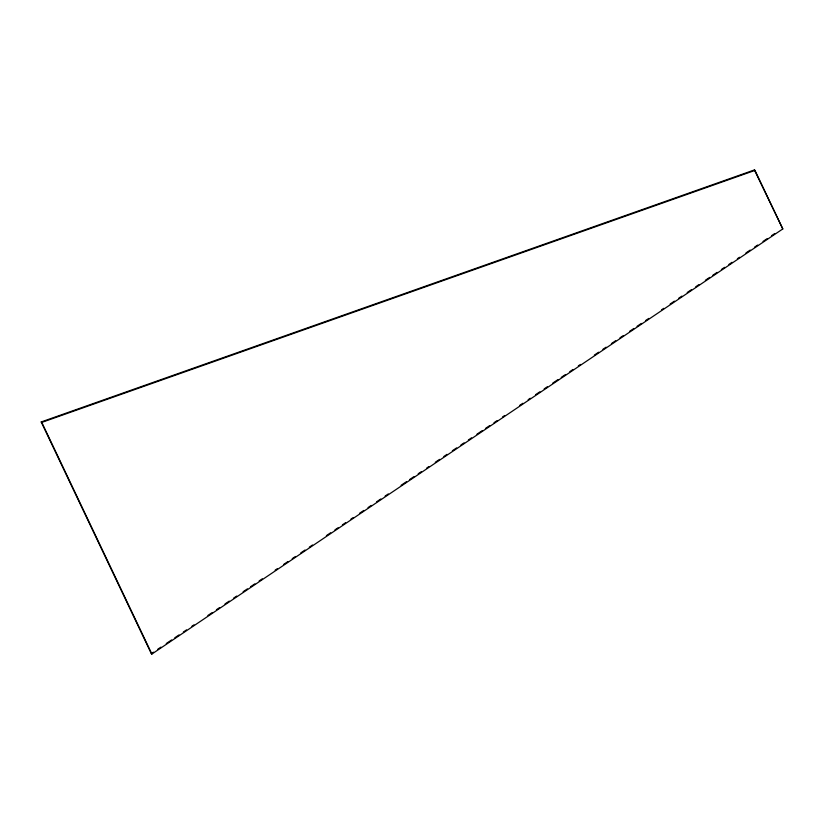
<?xml version="1.0" encoding="UTF-8"?>
<svg xmlns="http://www.w3.org/2000/svg" width="824" height="824" viewBox="0 0 824 824"><rect width="100%" height="100%" fill="white"/><g stroke="black" fill="none" stroke-linecap="round" stroke-linejoin="round"><path stroke-width="1.24" d="M151.307 653.607L151.884 654.05L782.8 228.938L754.969 170.393L754.403 169.95L41.2 421.96L151.307 653.607L153.449 652.165M157.714 649.291L160.917 647.128M166.263 643.534L171.598 639.939M174.801 637.776L179.065 634.902M183.34 632.029L186.543 629.866M191.879 626.271L194.011 624.829M207.895 615.476L212.159 612.603M216.434 609.729L219.637 607.566M224.973 603.971L229.247 601.098M233.511 598.214L236.715 596.061M243.121 591.745L247.396 588.872M250.589 586.709L254.863 583.835M259.138 580.951L262.341 578.798M275.144 570.167L277.286 568.725M283.683 564.409L287.957 561.535M292.232 558.651L295.435 556.499M300.77 552.904L305.034 550.02M309.309 547.146L312.512 544.994M326.386 535.641L330.661 532.757M334.925 529.884L338.128 527.731M342.403 524.847L345.606 522.694M350.942 519.099L353.074 517.657M359.48 513.342L363.755 510.458M368.019 507.584L371.222 505.431M376.568 501.826L380.832 498.953M385.107 496.079L388.31 493.916M401.113 485.284L406.459 481.69M409.652 479.537L413.926 476.653M418.201 473.779L421.404 471.616M426.739 468.022L428.871 466.59M435.278 462.274L439.553 459.39M443.817 456.517L447.02 454.354M452.355 450.759L456.63 447.885M460.894 445.001L464.097 442.849M468.372 439.975L471.575 437.812M476.911 434.217L482.246 430.622M485.449 428.459L489.724 425.586M493.988 422.712L497.191 420.549M502.537 416.954L504.669 415.512M519.614 405.449L522.818 403.286M528.153 399.692L530.285 398.25M535.631 394.655L539.895 391.781M544.17 388.897L547.373 386.744M552.708 383.15L558.044 379.545M561.247 377.392L565.521 374.518M569.786 371.634L572.989 369.482M578.324 365.887L580.467 364.445M594.341 355.093L598.615 352.219M602.88 349.335L606.083 347.182M611.418 343.587L615.693 340.703M619.957 337.83L623.16 335.677M629.567 331.361L633.841 328.477M637.045 326.325L641.309 323.441M645.583 320.567L648.787 318.414M661.6 309.773L663.732 308.341M670.139 304.025L674.403 301.141M678.677 298.267L681.881 296.115M687.216 292.51L691.49 289.636M695.755 286.762L698.958 284.599M705.365 280.284L709.639 277.41M712.842 275.247L717.107 272.373M721.381 269.5L724.584 267.337M728.849 264.463L732.052 262.3M737.387 258.705L739.53 257.273M745.936 252.958L750.201 250.074M754.475 247.2L757.678 245.037M763.014 241.442L767.278 238.569M771.552 235.685L774.756 233.532M41.2 421.96L41.777 422.403L754.969 170.393M782.8 228.938L754.403 169.95M41.777 422.403L151.884 654.05"/></g></svg>
